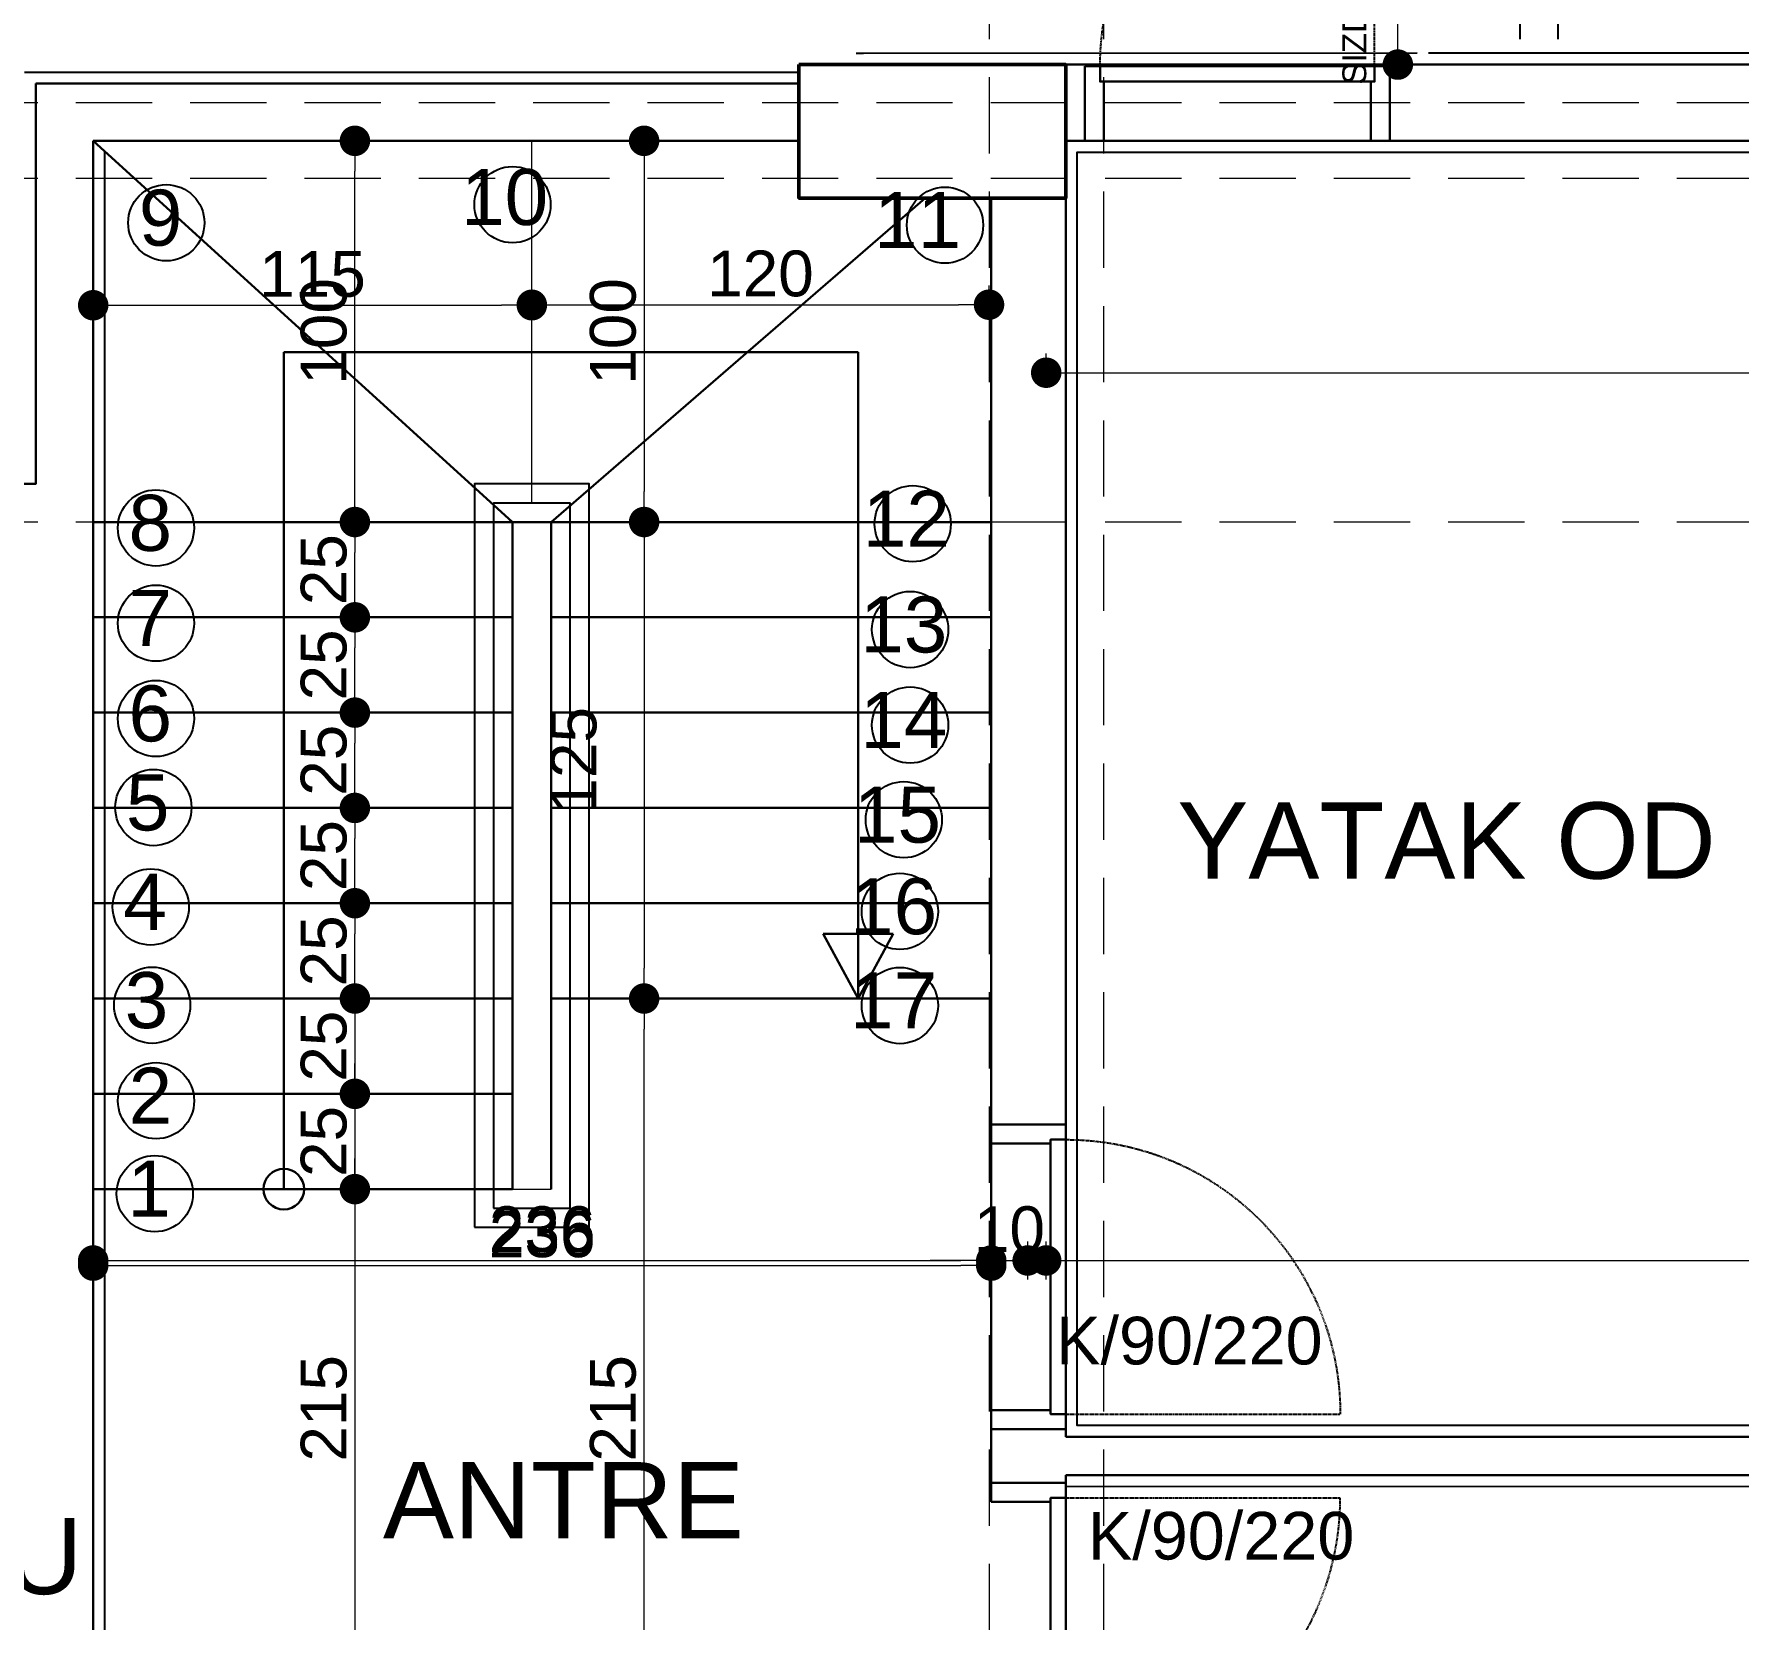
# Model space of a CAD drawing. Header units: millimetres. Extents: x 38129 to 72024, y -56282 to 16512.
# Drawn here: x 57997.9 to 58445.1, y -43908.4 to -43492.4 of the extents above; entities that cross this region are included whole.
import ezdxf

# ---------------------------------------------------------------- set-up
doc = ezdxf.new("R2010")
doc.units = ezdxf.units.MM
doc.linetypes.add('HIDDEN', pattern=[0.375, 0.25, -0.125])
for name, color, linetype, lineweight in [('AKS', 55, 'HIDDEN', 0), ('COLUMN4', 3, 'Continuous', 50), ('DIŞÖLÇÜ', 37, 'Continuous', 0), ('DUVAR', 255, 'Continuous', 30), ('KAPI', 4, 'Continuous', 30), ('M', 210, 'Continuous', 30), ('mahal', 7, 'Continuous', 5), ('pencere+KAPI', 1, 'Continuous', 0), ('ölçü İÇ', 31, 'Continuous', 0)]:
    doc.layers.add(name, color=color, linetype=linetype, lineweight=lineweight)
for name, color, linetype in [('balkon', 171, 'Continuous'), ('HIDDEN', 1, 'HIDDEN'), ('sıva', 41, 'Continuous'), ('tefriş', 42, 'Continuous')]:
    doc.layers.add(name, color=color, linetype=linetype)
doc.styles.add('icdisolcu_yazi', font='arial.ttf')
doc.styles.get("Standard").update_dxf_attribs({"font": 'arial.ttf'})
doc.styles.add('style1', font='arial.ttf')
doc.dimstyles.new('İç Ölçü', dxfattribs={"dimtxt": 12, "dimasz": 8, "dimexe": 5, "dimexo": 0, "dimgap": 2, "dimtad": 1, "dimdec": 0, "dimzin": 12, "dimdsep": 46, "dimtxsty": 'icdisolcu_yazi', "dimblk": 'DOT', "dimcen": 8, "dimdle": 5, "dimclrd": 256, "dimclre": 256, "dimclrt": 7, "dimadec": 0, "dimazin": 3, "dimtfac": 1, "dimtdec": 0, "dimtix": 1, "dimtmove": 2, "dimatfit": 3, "dimldrblk": 'DOT', "dimfxl": 0, "dimtolj": 1, "dimtzin": 0, "dimlwd": -1, "dimlwe": -1, "dimarcsym": 0})

# ---------------------------------------------------------------- blocks, each defined once
blk = doc.blocks.new('_Dot')
at = {"color": 0, "lineweight": -2}
blk.add_line((-0.5, 0), (-1, 0), dxfattribs=at)
at = {"color": 0, "lineweight": 30, "const_width": 0.5}
blk.add_lwpolyline([(-0.25, 0, 1), (0.25, 0, 1)], format="xyb", close=True, dxfattribs=at)
blk = doc.blocks.new('*D2462')
at = {"layer": 'Defpoints', "color": 0, "lineweight": 120, "transparency": 16777216}
for p in [(58355.63, -43105.39), (58355.63, -43105.39), (58328.92, -43500.41)]:
    blk.add_point(p, dxfattribs=at)
at = {"layer": 'ölçü İÇ', "transparency": 16777216}
for p, q in [((58355.63, -43105.39), (58360.63, -43105.39)), ((58350.63, -43500.41), (58360.63, -43500.41))]:
    blk.add_line(p, q, dxfattribs=at)
at = {"layer": 'ölçü İÇ', "linetype": 'Continuous', "transparency": 16777216}
blk.add_line((58355.63, -43492.41), (58355.63, -43113.39), dxfattribs=at)
at = {"layer": 'ölçü İÇ', "transparency": 16777216, "xscale": 8, "yscale": 8, "zscale": 8}
for p, rotation in [((58355.63, -43105.39), 90), ((58355.63, -43500.41), 270)]:
    blk.add_blockref('_Dot', p, dxfattribs=dict(at, rotation=rotation))
at = {"layer": 'ölçü İÇ', "color": 7, "transparency": 16777216, "insert": (58347.49, -43302.9), "char_height": 12, "attachment_point": 5, "rotation": 90, "style": 'icdisolcu_yazi'}
blk.add_mtext('\\A1;395', dxfattribs=at)
blk = doc.blocks.new('*U44')
for p, q in [((4, 0), (0, 0)), ((76, 0), (80, 0))]:
    blk.add_line(p, q)
blk.add_lwpolyline([(4, 0), (76, 0), (76, -4), (4, -4)], close=True)
for points in [[(0, -19.56), (5, -19.56), (5, -4)], [(80, -19.56), (75, -19.56), (75, -4)]]:
    blk.add_lwpolyline(points)
at = {"layer": 'DUVAR'}
for p, q in [((0, 0), (0, -19.56)), ((80, 0), (80, -19.56))]:
    blk.add_line(p, q, dxfattribs=at)
at = {"layer": 'HIDDEN'}
blk.add_line((4, 0), (4, 72), dxfattribs=at)
blk.add_arc((4, 0), 72, 0, 90, dxfattribs=at)
blk = doc.blocks.new('*D498')
at = {"layer": 'Defpoints', "color": 0, "lineweight": 120, "transparency": 16777216}
for p in [(58683.36, -43540.41), (58263.38, -43581.24), (58683.36, -43581.24)]:
    blk.add_point(p, dxfattribs=at)
at = {"layer": 'ölçü İÇ', "transparency": 16777216}
for p, q in [((58263.38, -43581.24), (58263.38, -43576.24)), ((58683.36, -43576.24), (58683.36, -43586.24))]:
    blk.add_line(p, q, dxfattribs=at)
at = {"layer": 'ölçü İÇ', "linetype": 'Continuous', "transparency": 16777216}
blk.add_line((58271.38, -43581.24), (58675.36, -43581.24), dxfattribs=at)
at = {"layer": 'ölçü İÇ', "transparency": 16777216, "xscale": 8, "yscale": 8, "zscale": 8, "rotation": 180}
blk.add_blockref('_Dot', (58263.38, -43581.24), dxfattribs=at)
at = {"layer": 'ölçü İÇ', "transparency": 16777216, "xscale": 8, "yscale": 8, "zscale": 8}
blk.add_blockref('_Dot', (58683.36, -43581.24), dxfattribs=at)
at = {"layer": 'ölçü İÇ', "color": 7, "transparency": 16777216, "insert": (58473.37, -43573.11), "char_height": 12, "attachment_point": 5, "style": 'icdisolcu_yazi'}
blk.add_mtext('\\A1;420', dxfattribs=at)
blk = doc.blocks.new('*D499')
at = {"layer": 'Defpoints', "color": 0, "lineweight": 120, "transparency": 16777216}
for p in [(58683.35, -43814.13), (58683.35, -43830.43), (58263.38, -43840.42)]:
    blk.add_point(p, dxfattribs=at)
at = {"layer": 'ölçü İÇ', "transparency": 16777216}
for p, q in [((58263.38, -43819.13), (58263.38, -43809.13)), ((58683.35, -43819.13), (58683.35, -43809.13))]:
    blk.add_line(p, q, dxfattribs=at)
at = {"layer": 'ölçü İÇ', "linetype": 'Continuous', "transparency": 16777216}
blk.add_line((58271.38, -43814.13), (58675.35, -43814.13), dxfattribs=at)
at = {"layer": 'ölçü İÇ', "transparency": 16777216, "xscale": 8, "yscale": 8, "zscale": 8, "rotation": 180}
blk.add_blockref('_Dot', (58263.38, -43814.13), dxfattribs=at)
at = {"layer": 'ölçü İÇ', "transparency": 16777216, "xscale": 8, "yscale": 8, "zscale": 8}
blk.add_blockref('_Dot', (58683.35, -43814.13), dxfattribs=at)
at = {"layer": 'ölçü İÇ', "color": 7, "transparency": 16777216, "insert": (58623.37, -43806), "char_height": 12, "attachment_point": 5, "style": 'icdisolcu_yazi'}
blk.add_mtext('\\A1;420', dxfattribs=at)
blk = doc.blocks.new('*D510')
at = {"layer": 'Defpoints', "color": 0, "lineweight": 120, "transparency": 16777216}
for p in [(58013.38, -43814.13), (58248.96, -43814.13), (58248.96, -43840.42)]:
    blk.add_point(p, dxfattribs=at)
at = {"layer": 'ölçü İÇ', "transparency": 16777216}
for p, q in [((58013.38, -43814.13), (58013.38, -43809.13)), ((58248.96, -43819.13), (58248.96, -43809.13))]:
    blk.add_line(p, q, dxfattribs=at)
at = {"layer": 'ölçü İÇ', "linetype": 'Continuous', "transparency": 16777216}
blk.add_line((58021.38, -43814.13), (58240.96, -43814.13), dxfattribs=at)
at = {"layer": 'ölçü İÇ', "transparency": 16777216, "xscale": 8, "yscale": 8, "zscale": 8, "rotation": 180}
blk.add_blockref('_Dot', (58013.38, -43814.13), dxfattribs=at)
at = {"layer": 'ölçü İÇ', "transparency": 16777216, "xscale": 8, "yscale": 8, "zscale": 8}
blk.add_blockref('_Dot', (58248.96, -43814.13), dxfattribs=at)
at = {"layer": 'ölçü İÇ', "color": 7, "transparency": 16777216, "insert": (58131.17, -43806), "char_height": 12, "attachment_point": 5, "style": 'icdisolcu_yazi'}
blk.add_mtext('\\A1;236', dxfattribs=at)
blk = doc.blocks.new('*D511')
at = {"layer": 'Defpoints', "color": 0, "lineweight": 120, "transparency": 16777216}
for p in [(58258.52, -43814.13), (58248.96, -43840.42), (58258.52, -43840.42)]:
    blk.add_point(p, dxfattribs=at)
at = {"layer": 'ölçü İÇ', "transparency": 16777216}
for p, q in [((58248.96, -43819.13), (58248.96, -43809.13)), ((58258.52, -43819.13), (58258.52, -43809.13))]:
    blk.add_line(p, q, dxfattribs=at)
at = {"layer": 'ölçü İÇ', "linetype": 'Continuous', "transparency": 16777216}
for p, q in [((58240.96, -43814.13), (58232.96, -43814.13)), ((58248.96, -43814.13), (58258.52, -43814.13)), ((58266.52, -43814.13), (58274.52, -43814.13))]:
    blk.add_line(p, q, dxfattribs=at)
at = {"layer": 'ölçü İÇ', "transparency": 16777216, "xscale": 8, "yscale": 8, "zscale": 8}
blk.add_blockref('_Dot', (58248.96, -43814.13), dxfattribs=at)
at = {"layer": 'ölçü İÇ', "transparency": 16777216, "xscale": 8, "yscale": 8, "zscale": 8, "rotation": 180}
blk.add_blockref('_Dot', (58258.52, -43814.13), dxfattribs=at)
at = {"layer": 'ölçü İÇ', "color": 7, "transparency": 16777216, "insert": (58253.74, -43806), "char_height": 12, "attachment_point": 5, "style": 'icdisolcu_yazi'}
blk.add_mtext('\\A1;10', dxfattribs=at)
blk = doc.blocks.new('*D514')
at = {"layer": 'Defpoints', "color": 0, "lineweight": 120, "transparency": 16777216}
for p in [(58082.03, -43745.41), (58082.03, -43960.43), (58091.3, -43960.43)]:
    blk.add_point(p, dxfattribs=at)
at = {"layer": 'ölçü İÇ', "transparency": 16777216}
for p, q in [((58082.03, -43745.41), (58087.03, -43745.41)), ((58087.03, -43960.43), (58077.03, -43960.43))]:
    blk.add_line(p, q, dxfattribs=at)
at = {"layer": 'ölçü İÇ', "linetype": 'Continuous', "transparency": 16777216}
blk.add_line((58082.03, -43753.41), (58082.03, -43952.43), dxfattribs=at)
at = {"layer": 'ölçü İÇ', "transparency": 16777216, "xscale": 8, "yscale": 8, "zscale": 8}
for p, rotation in [((58082.03, -43745.41), 90), ((58082.03, -43960.43), 270)]:
    blk.add_blockref('_Dot', p, dxfattribs=dict(at, rotation=rotation))
at = {"layer": 'ölçü İÇ', "color": 7, "transparency": 16777216, "insert": (58073.9, -43852.92), "char_height": 12, "attachment_point": 5, "rotation": 90, "style": 'icdisolcu_yazi'}
blk.add_mtext('\\A1;215', dxfattribs=at)
blk = doc.blocks.new('*D533')
at = {"layer": 'Defpoints', "color": 0, "lineweight": 120, "transparency": 16777216}
for p in [(58013.37, -43814.13), (58248.96, -43814.13), (58248.96, -43815.48)]:
    blk.add_point(p, dxfattribs=at)
at = {"layer": 'ölçü İÇ', "transparency": 16777216}
for p, q in [((58013.37, -43814.13), (58013.37, -43820.48)), ((58248.96, -43814.13), (58248.96, -43820.48))]:
    blk.add_line(p, q, dxfattribs=at)
at = {"layer": 'ölçü İÇ', "linetype": 'Continuous', "transparency": 16777216}
blk.add_line((58021.37, -43815.48), (58240.96, -43815.48), dxfattribs=at)
at = {"layer": 'ölçü İÇ', "transparency": 16777216, "xscale": 8, "yscale": 8, "zscale": 8, "rotation": 180}
blk.add_blockref('_Dot', (58013.37, -43815.48), dxfattribs=at)
at = {"layer": 'ölçü İÇ', "transparency": 16777216, "xscale": 8, "yscale": 8, "zscale": 8}
blk.add_blockref('_Dot', (58248.96, -43815.48), dxfattribs=at)
at = {"layer": 'ölçü İÇ', "color": 7, "transparency": 16777216, "insert": (58131.17, -43807.35), "char_height": 12, "attachment_point": 5, "style": 'icdisolcu_yazi'}
blk.add_mtext('\\A1;236', dxfattribs=at)
blk = doc.blocks.new('*D534')
at = {"layer": 'Defpoints', "color": 0, "lineweight": 120, "transparency": 16777216}
for p in [(58082.03, -43720.41), (58082.03, -43720.41), (58086.91, -43745.41)]:
    blk.add_point(p, dxfattribs=at)
at = {"layer": 'ölçü İÇ', "transparency": 16777216}
for p, q in [((58082.03, -43720.41), (58087.03, -43720.41)), ((58086.91, -43745.41), (58077.03, -43745.41))]:
    blk.add_line(p, q, dxfattribs=at)
at = {"layer": 'ölçü İÇ', "linetype": 'Continuous', "transparency": 16777216}
blk.add_line((58082.03, -43737.41), (58082.03, -43728.41), dxfattribs=at)
at = {"layer": 'ölçü İÇ', "transparency": 16777216, "xscale": 8, "yscale": 8, "zscale": 8}
for p, rotation in [((58082.03, -43720.41), 90), ((58082.03, -43745.41), 270)]:
    blk.add_blockref('_Dot', p, dxfattribs=dict(at, rotation=rotation))
at = {"layer": 'ölçü İÇ', "color": 7, "transparency": 16777216, "insert": (58073.9, -43732.91), "char_height": 12, "attachment_point": 5, "rotation": 90, "style": 'icdisolcu_yazi'}
blk.add_mtext('\\A1;25', dxfattribs=at)
blk = doc.blocks.new('*D535')
at = {"layer": 'Defpoints', "color": 0, "lineweight": 120, "transparency": 16777216}
for p in [(58082.03, -43695.41), (58082.03, -43695.41), (58082.03, -43720.41)]:
    blk.add_point(p, dxfattribs=at)
at = {"layer": 'ölçü İÇ', "transparency": 16777216}
for p, q in [((58082.03, -43695.41), (58087.03, -43695.41)), ((58082.03, -43720.41), (58087.03, -43720.41))]:
    blk.add_line(p, q, dxfattribs=at)
at = {"layer": 'ölçü İÇ', "linetype": 'Continuous', "transparency": 16777216}
blk.add_line((58082.03, -43712.41), (58082.03, -43703.41), dxfattribs=at)
at = {"layer": 'ölçü İÇ', "transparency": 16777216, "xscale": 8, "yscale": 8, "zscale": 8}
for p, rotation in [((58082.03, -43695.41), 90), ((58082.03, -43720.41), 270)]:
    blk.add_blockref('_Dot', p, dxfattribs=dict(at, rotation=rotation))
at = {"layer": 'ölçü İÇ', "color": 7, "transparency": 16777216, "insert": (58073.9, -43707.91), "char_height": 12, "attachment_point": 5, "rotation": 90, "style": 'icdisolcu_yazi'}
blk.add_mtext('\\A1;25', dxfattribs=at)
blk = doc.blocks.new('*D536')
at = {"layer": 'Defpoints', "color": 0, "lineweight": 120, "transparency": 16777216}
for p in [(58082.03, -43670.41), (58082.03, -43670.41), (58082.03, -43695.41)]:
    blk.add_point(p, dxfattribs=at)
at = {"layer": 'ölçü İÇ', "transparency": 16777216}
for p, q in [((58082.03, -43670.41), (58087.03, -43670.41)), ((58082.03, -43695.41), (58087.03, -43695.41))]:
    blk.add_line(p, q, dxfattribs=at)
at = {"layer": 'ölçü İÇ', "linetype": 'Continuous', "transparency": 16777216}
blk.add_line((58082.03, -43687.41), (58082.03, -43678.41), dxfattribs=at)
at = {"layer": 'ölçü İÇ', "transparency": 16777216, "xscale": 8, "yscale": 8, "zscale": 8}
for p, rotation in [((58082.03, -43670.41), 90), ((58082.03, -43695.41), 270)]:
    blk.add_blockref('_Dot', p, dxfattribs=dict(at, rotation=rotation))
at = {"layer": 'ölçü İÇ', "color": 7, "transparency": 16777216, "insert": (58073.9, -43682.91), "char_height": 12, "attachment_point": 5, "rotation": 90, "style": 'icdisolcu_yazi'}
blk.add_mtext('\\A1;25', dxfattribs=at)
blk = doc.blocks.new('*D537')
at = {"layer": 'Defpoints', "color": 0, "lineweight": 120, "transparency": 16777216}
for p in [(58082.03, -43645.41), (58082.03, -43645.41), (58082.03, -43670.41)]:
    blk.add_point(p, dxfattribs=at)
at = {"layer": 'ölçü İÇ', "transparency": 16777216}
for p, q in [((58082.03, -43645.41), (58087.03, -43645.41)), ((58082.03, -43670.41), (58087.03, -43670.41))]:
    blk.add_line(p, q, dxfattribs=at)
at = {"layer": 'ölçü İÇ', "linetype": 'Continuous', "transparency": 16777216}
blk.add_line((58082.03, -43662.41), (58082.03, -43653.41), dxfattribs=at)
at = {"layer": 'ölçü İÇ', "transparency": 16777216, "xscale": 8, "yscale": 8, "zscale": 8}
for p, rotation in [((58082.03, -43645.41), 90), ((58082.03, -43670.41), 270)]:
    blk.add_blockref('_Dot', p, dxfattribs=dict(at, rotation=rotation))
at = {"layer": 'ölçü İÇ', "color": 7, "transparency": 16777216, "insert": (58073.9, -43657.91), "char_height": 12, "attachment_point": 5, "rotation": 90, "style": 'icdisolcu_yazi'}
blk.add_mtext('\\A1;25', dxfattribs=at)
blk = doc.blocks.new('*D538')
at = {"layer": 'Defpoints', "color": 0, "lineweight": 120, "transparency": 16777216}
for p in [(58082.03, -43620.41), (58082.03, -43620.41), (58082.03, -43645.41)]:
    blk.add_point(p, dxfattribs=at)
at = {"layer": 'ölçü İÇ', "transparency": 16777216}
for p, q in [((58082.03, -43620.41), (58087.03, -43620.41)), ((58082.03, -43645.41), (58087.03, -43645.41))]:
    blk.add_line(p, q, dxfattribs=at)
at = {"layer": 'ölçü İÇ', "linetype": 'Continuous', "transparency": 16777216}
blk.add_line((58082.03, -43637.41), (58082.03, -43628.41), dxfattribs=at)
at = {"layer": 'ölçü İÇ', "transparency": 16777216, "xscale": 8, "yscale": 8, "zscale": 8}
for p, rotation in [((58082.03, -43620.41), 90), ((58082.03, -43645.41), 270)]:
    blk.add_blockref('_Dot', p, dxfattribs=dict(at, rotation=rotation))
at = {"layer": 'ölçü İÇ', "color": 7, "transparency": 16777216, "insert": (58073.9, -43632.91), "char_height": 12, "attachment_point": 5, "rotation": 90, "style": 'icdisolcu_yazi'}
blk.add_mtext('\\A1;25', dxfattribs=at)
blk = doc.blocks.new('*D539')
at = {"layer": 'Defpoints', "color": 0, "lineweight": 120, "transparency": 16777216}
for p in [(58082.03, -43520.41), (58082.03, -43520.41), (58082.03, -43620.41)]:
    blk.add_point(p, dxfattribs=at)
at = {"layer": 'ölçü İÇ', "transparency": 16777216}
for p, q in [((58082.03, -43520.41), (58077.03, -43520.41)), ((58082.03, -43620.41), (58087.03, -43620.41))]:
    blk.add_line(p, q, dxfattribs=at)
at = {"layer": 'ölçü İÇ', "linetype": 'Continuous', "transparency": 16777216}
blk.add_line((58082.03, -43612.41), (58082.03, -43528.41), dxfattribs=at)
at = {"layer": 'ölçü İÇ', "transparency": 16777216, "xscale": 8, "yscale": 8, "zscale": 8}
for p, rotation in [((58082.03, -43520.41), 90), ((58082.03, -43620.41), 270)]:
    blk.add_blockref('_Dot', p, dxfattribs=dict(at, rotation=rotation))
at = {"layer": 'ölçü İÇ', "color": 7, "transparency": 16777216, "insert": (58073.9, -43570.41), "char_height": 12, "attachment_point": 5, "rotation": 90, "style": 'icdisolcu_yazi'}
blk.add_mtext('\\A1;100', dxfattribs=at)
blk = doc.blocks.new('*D540')
at = {"layer": 'Defpoints', "color": 0, "lineweight": 120, "transparency": 16777216}
for p in [(58142.6, -43520.41), (58157.9, -43620.41), (58157.9, -43620.41)]:
    blk.add_point(p, dxfattribs=at)
at = {"layer": 'ölçü İÇ', "transparency": 16777216}
for p, q in [((58152.9, -43520.41), (58162.9, -43520.41)), ((58157.9, -43620.41), (58162.9, -43620.41))]:
    blk.add_line(p, q, dxfattribs=at)
at = {"layer": 'ölçü İÇ', "linetype": 'Continuous', "transparency": 16777216}
blk.add_line((58157.9, -43528.41), (58157.9, -43612.41), dxfattribs=at)
at = {"layer": 'ölçü İÇ', "transparency": 16777216, "xscale": 8, "yscale": 8, "zscale": 8}
for p, rotation in [((58157.9, -43520.41), 90), ((58157.9, -43620.41), 270)]:
    blk.add_blockref('_Dot', p, dxfattribs=dict(at, rotation=rotation))
at = {"layer": 'ölçü İÇ', "color": 7, "transparency": 16777216, "insert": (58149.77, -43570.41), "char_height": 12, "attachment_point": 5, "rotation": 90, "style": 'icdisolcu_yazi'}
blk.add_mtext('\\A1;100', dxfattribs=at)
blk = doc.blocks.new('*D541')
at = {"layer": 'Defpoints', "color": 0, "lineweight": 120, "transparency": 16777216}
for p in [(58157.9, -43620.41), (58157.9, -43745.41), (58157.9, -43745.41)]:
    blk.add_point(p, dxfattribs=at)
at = {"layer": 'ölçü İÇ', "transparency": 16777216}
for p, q in [((58157.9, -43620.41), (58162.9, -43620.41)), ((58157.9, -43745.41), (58162.9, -43745.41))]:
    blk.add_line(p, q, dxfattribs=at)
at = {"layer": 'ölçü İÇ', "linetype": 'Continuous', "transparency": 16777216}
blk.add_line((58157.9, -43628.41), (58157.9, -43737.41), dxfattribs=at)
at = {"layer": 'ölçü İÇ', "transparency": 16777216, "xscale": 8, "yscale": 8, "zscale": 8}
for p, rotation in [((58157.9, -43620.41), 90), ((58157.9, -43745.41), 270)]:
    blk.add_blockref('_Dot', p, dxfattribs=dict(at, rotation=rotation))
at = {"layer": 'ölçü İÇ', "color": 7, "transparency": 16777216, "insert": (58139.47, -43682.91), "char_height": 12, "attachment_point": 5, "rotation": 90, "style": 'icdisolcu_yazi'}
blk.add_mtext('\\A1;125', dxfattribs=at)
blk = doc.blocks.new('*D542')
at = {"layer": 'Defpoints', "color": 0, "transparency": 16777216}
for p in [(58013.38, -43563.54), (58128.45, -43563.54), (58128.45, -43563.54)]:
    blk.add_point(p, dxfattribs=at)
at = {"layer": 'DIŞÖLÇÜ', "transparency": 16777216}
for p, q in [((58013.38, -43563.54), (58013.38, -43558.54)), ((58128.45, -43563.54), (58128.45, -43558.54)), ((58021.38, -43563.54), (58120.45, -43563.54))]:
    blk.add_line(p, q, dxfattribs=at)
at = {"layer": 'DIŞÖLÇÜ', "transparency": 16777216, "xscale": 8, "yscale": 8, "zscale": 8, "rotation": 180}
blk.add_blockref('_Dot', (58013.38, -43563.54), dxfattribs=at)
at = {"layer": 'DIŞÖLÇÜ', "transparency": 16777216, "xscale": 8, "yscale": 8, "zscale": 8}
blk.add_blockref('_Dot', (58128.45, -43563.54), dxfattribs=at)
at = {"layer": 'DIŞÖLÇÜ', "color": 7, "transparency": 16777216, "insert": (58070.91, -43555.42), "char_height": 12, "attachment_point": 5, "style": 'icdisolcu_yazi'}
blk.add_mtext('\\A1;115', dxfattribs=at)
blk = doc.blocks.new('*D543')
at = {"layer": 'Defpoints', "color": 0, "transparency": 16777216}
for p in [(58248.38, -43563.4), (58248.38, -43563.4), (58128.45, -43563.54)]:
    blk.add_point(p, dxfattribs=at)
at = {"layer": 'DIŞÖLÇÜ', "transparency": 16777216}
for p, q in [((58128.45, -43563.54), (58128.45, -43558.4)), ((58248.38, -43563.4), (58248.38, -43558.4)), ((58136.45, -43563.4), (58240.38, -43563.4))]:
    blk.add_line(p, q, dxfattribs=at)
at = {"layer": 'DIŞÖLÇÜ', "transparency": 16777216, "xscale": 8, "yscale": 8, "zscale": 8, "rotation": 180}
blk.add_blockref('_Dot', (58128.45, -43563.4), dxfattribs=at)
at = {"layer": 'DIŞÖLÇÜ', "transparency": 16777216, "xscale": 8, "yscale": 8, "zscale": 8}
blk.add_blockref('_Dot', (58248.38, -43563.4), dxfattribs=at)
at = {"layer": 'DIŞÖLÇÜ', "color": 7, "transparency": 16777216, "insert": (58188.41, -43555.28), "char_height": 12, "attachment_point": 5, "style": 'icdisolcu_yazi'}
blk.add_mtext('\\A1;120', dxfattribs=at)
blk = doc.blocks.new('*D544')
at = {"layer": 'Defpoints', "color": 0, "lineweight": 120, "transparency": 16777216}
for p in [(58086.91, -43745.41), (58082.03, -43770.41), (58086.91, -43770.41)]:
    blk.add_point(p, dxfattribs=at)
at = {"layer": 'DIŞÖLÇÜ', "transparency": 16777216}
for p, q in [((58086.91, -43745.41), (58077.03, -43745.41)), ((58086.91, -43770.41), (58077.03, -43770.41))]:
    blk.add_line(p, q, dxfattribs=at)
at = {"layer": 'DIŞÖLÇÜ', "linetype": 'Continuous', "transparency": 16777216}
blk.add_line((58082.03, -43753.41), (58082.03, -43762.41), dxfattribs=at)
at = {"layer": 'DIŞÖLÇÜ', "transparency": 16777216, "xscale": 8, "yscale": 8, "zscale": 8}
for p, rotation in [((58082.03, -43745.41), 90), ((58082.03, -43770.41), 270)]:
    blk.add_blockref('_Dot', p, dxfattribs=dict(at, rotation=rotation))
at = {"layer": 'DIŞÖLÇÜ', "color": 7, "transparency": 16777216, "insert": (58073.9, -43757.91), "char_height": 12, "attachment_point": 5, "rotation": 90, "style": 'icdisolcu_yazi'}
blk.add_mtext('\\A1;25', dxfattribs=at)
blk = doc.blocks.new('*D545')
at = {"layer": 'Defpoints', "color": 0, "lineweight": 120, "transparency": 16777216}
for p in [(58086.91, -43770.41), (58082.03, -43795.41), (58086.91, -43795.41)]:
    blk.add_point(p, dxfattribs=at)
at = {"layer": 'DIŞÖLÇÜ', "transparency": 16777216}
for p, q in [((58086.91, -43770.41), (58077.03, -43770.41)), ((58086.91, -43795.41), (58077.03, -43795.41))]:
    blk.add_line(p, q, dxfattribs=at)
at = {"layer": 'DIŞÖLÇÜ', "linetype": 'Continuous', "transparency": 16777216}
blk.add_line((58082.03, -43778.41), (58082.03, -43787.41), dxfattribs=at)
at = {"layer": 'DIŞÖLÇÜ', "transparency": 16777216, "xscale": 8, "yscale": 8, "zscale": 8}
for p, rotation in [((58082.03, -43770.41), 90), ((58082.03, -43795.41), 270)]:
    blk.add_blockref('_Dot', p, dxfattribs=dict(at, rotation=rotation))
at = {"layer": 'DIŞÖLÇÜ', "color": 7, "transparency": 16777216, "insert": (58073.9, -43782.91), "char_height": 12, "attachment_point": 5, "rotation": 90, "style": 'icdisolcu_yazi'}
blk.add_mtext('\\A1;25', dxfattribs=at)
blk = doc.blocks.new('*D577')
at = {"layer": 'Defpoints', "color": 0, "lineweight": 120, "transparency": 16777216}
for p in [(58157.9, -43745.41), (58162.9, -43745.41), (58147.15, -43960.43)]:
    blk.add_point(p, dxfattribs=at)
at = {"layer": 'ölçü İÇ', "transparency": 16777216}
for p, q in [((58162.9, -43745.41), (58152.9, -43745.41)), ((58152.9, -43960.43), (58162.9, -43960.43))]:
    blk.add_line(p, q, dxfattribs=at)
at = {"layer": 'ölçü İÇ', "linetype": 'Continuous', "transparency": 16777216}
blk.add_line((58157.9, -43952.43), (58157.9, -43753.41), dxfattribs=at)
at = {"layer": 'ölçü İÇ', "transparency": 16777216, "xscale": 8, "yscale": 8, "zscale": 8}
for p, rotation in [((58157.9, -43745.41), 90), ((58157.9, -43960.43), 270)]:
    blk.add_blockref('_Dot', p, dxfattribs=dict(at, rotation=rotation))
at = {"layer": 'ölçü İÇ', "color": 7, "transparency": 16777216, "insert": (58149.77, -43852.92), "char_height": 12, "attachment_point": 5, "rotation": 90, "style": 'icdisolcu_yazi'}
blk.add_mtext('\\A1;215', dxfattribs=at)
blk = doc.blocks.new('*U43')
for p, q in [((4, 0), (0, 0)), ((76, 0), (80, 0))]:
    blk.add_line(p, q)
blk.add_lwpolyline([(4, 0), (76, 0), (76, -4), (4, -4)], close=True)
for points in [[(0, -19.56), (5, -19.56), (5, -4)], [(80, -19.56), (75, -19.56), (75, -4)]]:
    blk.add_lwpolyline(points)
at = {"layer": 'DUVAR'}
for p, q in [((0, 0), (0, -19.56)), ((80, 0), (80, -19.56))]:
    blk.add_line(p, q, dxfattribs=at)
at = {"layer": 'HIDDEN'}
blk.add_line((4, 0), (4, 72), dxfattribs=at)
blk.add_arc((4, 0), 72, 0, 90, dxfattribs=at)

msp = doc.modelspace()

# ---------------------------------------------------------------- linework, layer by layer
at = {"layer": 'AKS', "ltscale": 80}
for p, q in [((58248.38, -42903.74), (58248.38, -45280.38)), ((58278.38, -42903.74), (58278.38, -45280.38)), ((59078.83, -43510.41), (56716.98, -43510.41)), ((59078.83, -43530.25), (56716.98, -43530.25)), ((59078.83, -43620.43), (56716.98, -43620.43))]:
    msp.add_line(p, q, dxfattribs=at)
at = {"layer": 'balkon'}
for points in [[(58368.38, -44780.43), (58368.38, -45110.42), (57912.94, -45110.42), (57912.94, -45110.42), (57698.17, -45110.42), (57698.17, -45049.6), (57218.38, -45049.6), (57218.38, -44999.43), (57148.38, -44999.43), (57148.38, -44759.6), (57078.37, -44759.6), (57078.37, -43521.26), (57168.38, -43521.26), (57168.38, -43281.43), (57248.38, -43281.43), (57248.38, -43206.25), (57658.18, -43206.25), (57658.18, -43115.42), (57912.94, -43115.42), (57912.94, -43105.4), (58397.62, -43105.39), (58397.63, -43493.74)], [(58358.38, -45100.42), (57922.94, -45100.42), (57922.94, -45100.42), (57708.17, -45100.42), (57708.17, -45039.6), (57228.38, -45039.6), (57228.38, -44989.43), (57158.38, -44989.43), (57158.38, -44749.6), (57088.37, -44749.6), (57088.37, -43531.26), (57178.38, -43531.26), (57178.38, -43291.43), (57258.38, -43291.43), (57258.38, -43216.25), (57668.18, -43216.25), (57668.18, -43125.42), (57922.94, -43125.42), (57922.94, -43115.4), (58387.62, -43115.39), (58387.63, -43493.74)]]:
    msp.add_lwpolyline(points, dxfattribs=at)
at = {"layer": 'COLUMN4', "color": 3}
msp.add_lwpolyline([(58198.52, -43500.43), (58268.52, -43500.43), (58268.52, -43535.43), (58198.52, -43535.43)], close=True, dxfattribs=at)
at = {"layer": 'DIŞÖLÇÜ'}
for p, q in [((58128.45, -43615.43), (58128.45, -43520.41)), ((58123.38, -43795.41), (58133.52, -43795.41))]:
    msp.add_line(p, q, dxfattribs=at)
at = {"layer": 'DUVAR'}
for p, q in [((58213.52, -43500.41), (58258.38, -43500.41)), ((58213.52, -43500.41), (58363.63, -43500.41)), ((58213.52, -43500.41), (58363.63, -43500.41)), ((58213.52, -43500.41), (58363.63, -43500.41)), ((58363.63, -43500.41), (58701.34, -43500.41)), ((57998.37, -43505.41), (57998.37, -43610.43)), ((57998.37, -43505.41), (58198.52, -43505.41)), ((57998.37, -43505.41), (57998.37, -43610.43)), ((57998.37, -43505.41), (58198.52, -43505.41)), ((57998.37, -43505.41), (57998.37, -43610.43)), ((57998.37, -43505.41), (58198.52, -43505.41)), ((58013.38, -43960.43), (58013.38, -43520.41)), ((58013.38, -43520.41), (58013.38, -43945.25)), ((58013.38, -43520.41), (58198.52, -43520.41)), ((58268.52, -43520.41), (58533.52, -43520.41)), ((58268.52, -43860.42), (58268.52, -43520.41)), ((58248.96, -43872.42), (58248.96, -43535.43)), ((57873.59, -43610.43), (57998.38, -43610.43)), ((58268.52, -43860.42), (58683.35, -43860.43)), ((58423.37, -43870.42), (58268.52, -43870.42)), ((58268.52, -43872.42), (58268.52, -43870.42)), ((58268.52, -43870.42), (58533.46, -43870.42)), ((58394.32, -43870.43), (58423.37, -43870.43))]:
    msp.add_line(p, q, dxfattribs=at)
at = {"layer": 'M'}
for p, q in [((58123.38, -43620.41), (58013.38, -43520.41)), ((58133.52, -43620.41), (58231.62, -43535.43)), ((58063.38, -43795.41), (58063.38, -43575.84)), ((58063.38, -43575.84), (58214.06, -43575.84)), ((58214.06, -43575.84), (58214.06, -43745.41)), ((58013.38, -43620.41), (58248.96, -43620.41)), ((58123.38, -43620.41), (58123.38, -43795.41)), ((58133.52, -43795.41), (58133.52, -43620.41)), ((58013.38, -43645.41), (58123.38, -43645.41)), ((58133.52, -43645.41), (58248.96, -43645.41)), ((58013.38, -43670.41), (58123.38, -43670.41)), ((58133.52, -43670.41), (58248.96, -43670.41)), ((58013.38, -43695.41), (58123.38, -43695.41)), ((58133.52, -43695.41), (58248.96, -43695.41)), ((58013.38, -43720.41), (58123.38, -43720.41)), ((58133.52, -43720.41), (58248.96, -43720.41)), ((58214.06, -43745.41), (58204.89, -43728.43)), ((58204.89, -43728.43), (58214.06, -43728.43)), ((58214.06, -43745.41), (58223.24, -43728.43)), ((58223.24, -43728.43), (58214.06, -43728.43)), ((58013.38, -43745.41), (58123.38, -43745.41)), ((58133.52, -43745.41), (58248.96, -43745.41)), ((58013.38, -43770.41), (58123.38, -43770.41)), ((58013.38, -43795.41), (58123.38, -43795.41))]:
    msp.add_line(p, q, dxfattribs=at)
msp.add_circle((58063.38, -43795.41), 5.33, dxfattribs=at)
at = {"layer": 'sıva'}
for p, q in [((58213.52, -43497.39), (58360.67, -43497.36)), ((58213.52, -43497.41), (58215.41, -43497.41)), ((57995.37, -43502.41), (58198.52, -43502.41)), ((57995.38, -43502.41), (58198.52, -43502.39)), ((58016.38, -43523.41), (58016.37, -43957.43)), ((58016.38, -43763.42), (58016.38, -43807.57))]:
    msp.add_line(p, q, dxfattribs=at)
for points in [[(58216.52, -43500.41), (58216.52, -43500.42)], [(58603.52, -43523.41), (58680.36, -43523.41), (58680.36, -43543.41), (58701.34, -43543.41), (58701.34, -43497.4), (58363.63, -43497.4)], [(58548.46, -43878.42), (58736.48, -43878.42), (58736.48, -43847.43), (58701.35, -43847.43), (58701.35, -43827.43), (58680.35, -43827.43), (58680.35, -43857.43), (58271.52, -43857.43), (58271.52, -43523.41), (58533.52, -43523.41)], [(58268.52, -43873.42), (58533.46, -43873.36)]]:
    msp.add_lwpolyline(points, dxfattribs=at)
at = {"layer": 'tefriş'}
for points in [[(58113.38, -43805.41), (58143.52, -43805.41), (58143.52, -43610.43), (58113.38, -43610.43)], [(58118.38, -43800.41), (58138.52, -43800.41), (58138.52, -43615.43), (58118.38, -43615.43)]]:
    msp.add_lwpolyline(points, close=True, dxfattribs=at)
for centre in [(58123.38, -43537.16), (58032.55, -43541.9), (58236.83, -43542.53), (58029.84, -43621.97), (58228.36, -43620.85), (58029.84, -43646.95), (58227.68, -43648.62), (58029.84, -43671.95), (58227.68, -43673.67), (58029.16, -43695.31), (58226.02, -43698.5), (58028.48, -43721.38), (58225, -43722.54), (58028.86, -43747.17), (58225, -43747.26), (58029.87, -43772.22), (58029.53, -43796.6)]:
    msp.add_circle(centre, 10, dxfattribs=at)

# ---------------------------------------------------------------- block references
at = {"layer": 'KAPI', "xscale": -1}
for p, rotation in [((58353.52, -43500.85), 359.9999999999999), ((58268.52, -43858.42), 269.9999999999999)]:
    msp.add_blockref('*U43', p, dxfattribs=dict(at, rotation=rotation))
at = {"layer": 'KAPI', "rotation": 270.0000000000001}
msp.add_blockref('*U44', (58268.52, -43872.42), dxfattribs=at)

# ---------------------------------------------------------------- texts
at = {"layer": 'mahal', "char_height": 20}
for s, width, insert, attachment_point in [('YATAK OD', 275.1074, (58297.77, -43693.96), 1), ('ANTRE', 250.3432, (58089.39, -43887.02), 7), ('KAT HOLU', 250.3432, (57870.9, -43901.93), 7)]:
    msp.add_mtext_dynamic_manual_height_columns(s, width=width, gutter_width=12.5, heights=[0], dxfattribs=dict(at, insert=insert, attachment_point=attachment_point))
at = {"layer": 'pencere+KAPI', "style": 'style1'}
for s, insert, char_height, width, attachment_point, rotation in [('SIZDIRMAZ KAPI', (58341.08, -43505.68), 6.25, 82.3221, 1, 90), ('K/90/220', (58335.88, -43841.58), 12.5, 27.0954, 9, 0), ('K/90/220', (58344.21, -43880.08), 12.5, 27.0954, 3, 360)]:
    msp.add_mtext(s, dxfattribs=dict(at, insert=insert, char_height=char_height, width=width, attachment_point=attachment_point, rotation=rotation))
at = {"layer": 'tefriş', "char_height": 14.7, "width": 26.4931, "attachment_point": 3}
for s, insert in [('10', (58132.74, -43527.8)), ('9', (58036.77, -43533.22)), ('11', (58241.05, -43533.85)), ('12', (58238.11, -43612.17)), ('8', (58034.06, -43613.28)), ('7', (58034.06, -43638.26)), ('13', (58237.44, -43639.93)), ('6', (58034.06, -43663.26)), ('14', (58237.44, -43664.98)), ('5', (58033.38, -43686.62)), ('15', (58235.78, -43689.82)), ('4', (58032.7, -43712.69)), ('16', (58234.76, -43713.85)), ('3', (58033.08, -43738.48)), ('17', (58234.76, -43738.57)), ('2', (58034.09, -43763.54)), ('1', (58033.76, -43787.91))]:
    msp.add_mtext(s, dxfattribs=dict(at, insert=insert))

# ---------------------------------------------------------------- dimensions: what is measured, and where the dimension line sits
at = {"layer": 'DIŞÖLÇÜ'}
for base, p1, p2, picture, middle in [((58128.45, -43563.54), (58013.38, -43563.54), (58128.45, -43563.54), '*D542', (58070.91, -43555.42)), ((58248.38, -43563.4), (58128.45, -43563.54), (58248.38, -43563.4), '*D543', (58188.41, -43555.28))]:
    dim = msp.add_linear_dim(base=base, p1=p1, p2=p2, dimstyle='İç Ölçü', dxfattribs=at)
    dim.commit()
    dim.dimension.update_dxf_attribs({"geometry": picture, "text_midpoint": middle})
for base, p1, p2, picture, middle in [((58082.03, -43770.41), (58086.91, -43745.41), (58086.91, -43770.41), '*D544', (58073.9, -43757.91)), ((58082.03, -43795.41), (58086.91, -43770.41), (58086.91, -43795.41), '*D545', (58073.9, -43782.91))]:
    dim = msp.add_linear_dim(base=base, p1=p1, p2=p2, angle=270, dimstyle='İç Ölçü', dxfattribs=at)
    dim.commit()
    dim.dimension.update_dxf_attribs({"geometry": picture, "text_midpoint": middle})
at = {"layer": 'ölçü İÇ'}
for base, p1, p2, angle, picture, middle in [((58355.63, -43105.39), (58328.92, -43500.41), (58355.63, -43105.39), 90, '*D2462', (58347.49, -43302.9)), ((58082.03, -43520.41), (58082.03, -43620.41), (58082.03, -43520.41), 270, '*D539', (58073.9, -43570.41)), ((58157.9, -43620.41), (58142.6, -43520.41), (58157.9, -43620.41), 270, '*D540', (58149.77, -43570.41)), ((58082.03, -43620.41), (58082.03, -43645.41), (58082.03, -43620.41), 270, '*D538', (58073.9, -43632.91)), ((58082.03, -43645.41), (58082.03, -43670.41), (58082.03, -43645.41), 270, '*D537', (58073.9, -43657.91)), ((58082.03, -43670.41), (58082.03, -43695.41), (58082.03, -43670.41), 270, '*D536', (58073.9, -43682.91)), ((58082.03, -43695.41), (58082.03, -43720.41), (58082.03, -43695.41), 270, '*D535', (58073.9, -43707.91)), ((58082.03, -43720.41), (58086.91, -43745.41), (58082.03, -43720.41), 270, '*D534', (58073.9, -43732.91)), ((58082.03, -43960.43), (58082.03, -43745.41), (58091.3, -43960.43), 90, '*D514', (58073.9, -43852.92)), ((58157.9, -43745.41), (58147.15, -43960.43), (58162.9, -43745.41), 90, '*D577', (58149.77, -43852.92))]:
    dim = msp.add_linear_dim(base=base, p1=p1, p2=p2, angle=angle, dimstyle='İç Ölçü', dxfattribs=at)
    dim.commit()
    dim.dimension.update_dxf_attribs({"geometry": picture, "text_midpoint": middle})
for base, p1, p2, picture, middle in [((58683.36, -43581.24), (58263.38, -43581.24), (58683.36, -43540.41), '*D498', (58473.37, -43573.11)), ((58248.96, -43815.48), (58013.37, -43814.13), (58248.96, -43814.13), '*D533', (58131.17, -43807.35)), ((58248.96, -43814.13), (58013.38, -43814.13), (58248.96, -43840.42), '*D510', (58131.17, -43806)), ((58258.52, -43814.13), (58248.96, -43840.42), (58258.52, -43840.42), '*D511', (58253.74, -43806))]:
    dim = msp.add_linear_dim(base=base, p1=p1, p2=p2, dimstyle='İç Ölçü', dxfattribs=at)
    dim.commit()
    dim.dimension.update_dxf_attribs({"geometry": picture, "text_midpoint": middle})
dim = msp.add_linear_dim(base=(58157.9, -43745.41), p1=(58157.9, -43620.41), p2=(58157.9, -43745.41), angle=270, dimstyle='İç Ölçü', dxfattribs=at)
dim.commit()
dim.dimension.update_dxf_attribs({"geometry": '*D541', "text_midpoint": (58139.47, -43682.91), "dimtype": 160})
dim = msp.add_linear_dim(base=(58683.35, -43814.13), p1=(58263.38, -43840.42), p2=(58683.35, -43830.43), dimstyle='İç Ölçü', dxfattribs=at)
dim.commit()
dim.dimension.update_dxf_attribs({"geometry": '*D499', "text_midpoint": (58623.37, -43806), "dimtype": 160})

doc.saveas('drawing.dxf')
